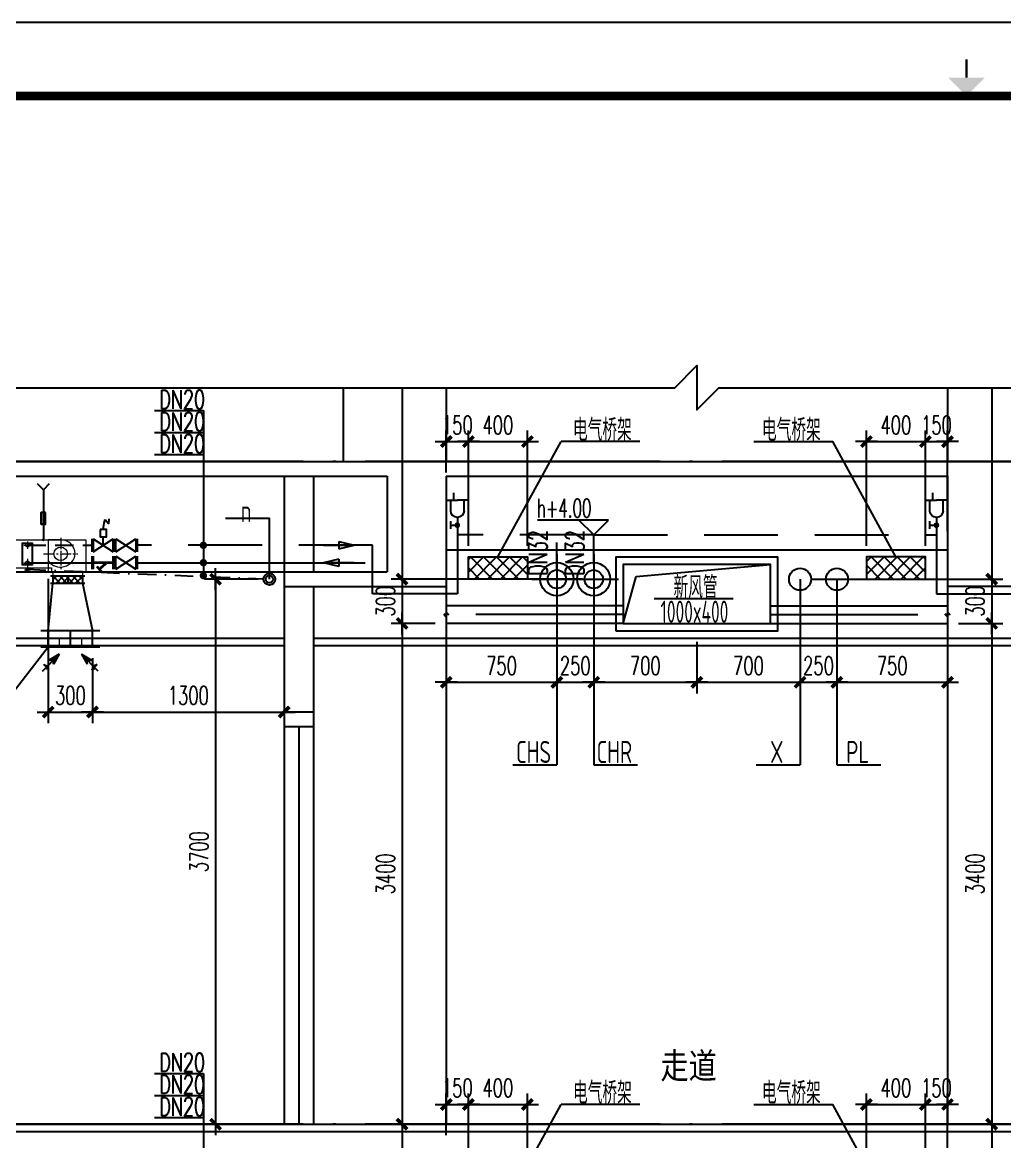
# Model space of a CAD drawing. Extents: x -345393 to -54719, y 203828 to 476815.
# Drawn here: x -246673 to -240010, y 248275 to 255872 of the extents above; entities that cross this region are included whole.
import ezdxf
from ezdxf.enums import TextEntityAlignment as Align

# ---------------------------------------------------------------- set-up
doc = ezdxf.new("R2010")
doc.units = 0
doc.header["$LTSCALE"] = 1000
doc.header["$MEASUREMENT"] = 0
for name, pattern in [('CENTER2', [1.125, 0.75, -0.125, 0.125, -0.125]), ('CHENG_DOTE', [1.42, 1, -0.2, 0.02, -0.2]), ('CONTINOUS', [0]), ('DASH', [0.35, 0.25, -0.1]), ('DASHDOT2', [0.5, 0.25, -0.125, 0, -0.125]), ('DASHED', [0.75, 0.5, -0.25]), ('DOTE', [2.42, 2, -0.2, 0.02, -0.2]), ('HIDDEN2', [0.1875, 0.125, -0.0625])]:
    doc.linetypes.add(name, pattern=pattern)
doc.layers.get('0').update_dxf_attribs({"color": 252, "linetype": 'CONTINUOUS'})
doc.layers.get('Defpoints').update_dxf_attribs({"color": 252, "linetype": 'CONTINUOUS'})
for name, color, linetype in [('A-卫生间', 252, 'CONTINUOUS'), ('A-外窗', 252, 'CONTINUOUS'), ('DOTE', 250, 'DOTE'), ('WALL', 252, 'CONTINUOUS'), ('图框', 252, 'CONTINUOUS'), ('暖通-水-水阀', 3, 'CONTINUOUS'), ('暖通-水-管道-供水', 1, 'CONTINUOUS'), ('暖通-水-管道-凝结水', 40, 'DASHDOT2'), ('暖通-水-管道-回水', 6, 'DASHED'), ('暖通-水-管道-立管', 6, 'CONTINUOUS'), ('暖通-水-管道-管径', 201, 'CONTINUOUS'), ('暖通-风-标注', 160, 'CONTINUOUS'), ('暖通-风-法兰', 2, 'CONTINUOUS'), ('暖通-风-管径', 201, 'CONTINUOUS'), ('暖通-风-装饰吊顶', 74, 'DASH'), ('暖通-风-说明', 3, 'CONTINUOUS'), ('暖通-风-轴线', 5, 'CHENG_DOTE'), ('暖通-风-风管', 4, 'CONTINUOUS')]:
    doc.layers.add(name, color=color, linetype=linetype)
doc.layers.add('暖通-水-设备', color=3, linetype='CONTINUOUS', lineweight=20)
doc.layers.add('暖通-风-风口', color=3, linetype='CONTINUOUS', lineweight=20)
doc.styles.add('HT', font='simhei.ttf')
doc.styles.add('HZ-ZGBZ', font='romanc.shx', dxfattribs={"width": 0.65, "bigfont": '0hztxt.shx'})
doc.styles.add('NT1', font='tjromans.shx', dxfattribs={"width": 0.7, "bigfont": 'hztxt.shx'})
doc.styles.add('NT4', font='tssdeng.shx', dxfattribs={"width": 0.65, "bigfont": 'tssdchn.shx'})
doc.dimstyles.new('暖-标注50', dxfattribs={"dimscale": 0.5, "dimtxt": 250, "dimasz": 1, "dimexe": 150, "dimexo": 150, "dimgap": 100, "dimtad": 1, "dimdec": 0, "dimdsep": 46, "dimtxsty": 'HZ-ZGBZ', "dimblk": '_DIMX', "dimcen": 0.09, "dimclrt": 7, "dimadec": 0, "dimazin": 0, "dimtfac": 1, "dimtdec": 0, "dimtix": 1, "dimtmove": 2, "dimatfit": 3, "dimldrblk": '_DIMX', "dimfxl": 0, "dimtolj": 1, "dimtzin": 0, "dimarcsym": 0})

# ---------------------------------------------------------------- blocks, each defined once
blk = doc.blocks.new('_DIMX')
blk.add_line((-150, 0), (150, 0))
at = {"const_width": 50}
blk.add_lwpolyline([(-70, -70), (70, 70)], dxfattribs=at)
blk = doc.blocks.new('*D697')
at = {"layer": 'Defpoints', "color": 0}
for p in [(-243647.4, 244526.6), (-243797.4, 244242.5), (-243647.4, 243743.6)]:
    blk.add_point(p, dxfattribs=at)
at = {"layer": '暖通-风-标注', "color": 0, "lineweight": -2}
for p, q in [((-243797.4, 244317.5), (-243797.4, 244601.6)), ((-243647.4, 243818.6), (-243647.4, 244601.6)), ((-243797.9, 244526.6), (-243798.4, 244526.6)), ((-243797.4, 244526.6), (-243647.4, 244526.6)), ((-243646.9, 244526.6), (-243646.4, 244526.6))]:
    blk.add_line(p, q, dxfattribs=at)
at = {"layer": '暖通-风-标注', "color": 0, "lineweight": -2, "xscale": 0.5, "yscale": 0.5, "zscale": 0.5}
blk.add_blockref('_DIMX', (-243797.4, 244526.6), dxfattribs=at)
at = {"layer": '暖通-风-标注', "color": 0, "lineweight": -2, "xscale": 0.5, "yscale": 0.5, "zscale": 0.5, "rotation": 180}
blk.add_blockref('_DIMX', (-243647.4, 244526.6), dxfattribs=at)
at = {"layer": '暖通-风-标注', "color": 7, "insert": (-243722.4, 244639.1), "char_height": 125, "attachment_point": 5, "style": 'HZ-ZGBZ'}
blk.add_mtext('\\A1;150', dxfattribs=at)
blk = doc.blocks.new('*D698')
at = {"layer": 'Defpoints', "color": 0}
for p in [(-243247.4, 244526.6), (-243647.4, 243743.6), (-243247.4, 243743.6)]:
    blk.add_point(p, dxfattribs=at)
at = {"layer": '暖通-风-标注', "color": 0, "lineweight": -2}
for p, q in [((-243647.4, 243818.6), (-243647.4, 244601.6)), ((-243247.4, 243818.6), (-243247.4, 244601.6)), ((-243646.9, 244526.6), (-243247.9, 244526.6))]:
    blk.add_line(p, q, dxfattribs=at)
at = {"layer": '暖通-风-标注', "color": 0, "lineweight": -2, "xscale": 0.5, "yscale": 0.5, "zscale": 0.5, "rotation": 180}
blk.add_blockref('_DIMX', (-243647.4, 244526.6), dxfattribs=at)
at = {"layer": '暖通-风-标注', "color": 0, "lineweight": -2, "xscale": 0.5, "yscale": 0.5, "zscale": 0.5}
blk.add_blockref('_DIMX', (-243247.4, 244526.6), dxfattribs=at)
at = {"layer": '暖通-风-标注', "color": 7, "insert": (-243447.4, 244639.1), "char_height": 125, "attachment_point": 5, "style": 'HZ-ZGBZ'}
blk.add_mtext('\\A1;400', dxfattribs=at)
blk = doc.blocks.new('*D699')
at = {"layer": 'Defpoints', "color": 0}
for p in [(-240547.4, 244526.6), (-240947.4, 243743.6), (-240547.4, 243743.6)]:
    blk.add_point(p, dxfattribs=at)
at = {"layer": '暖通-风-标注', "color": 0, "lineweight": -2}
for p, q in [((-240947.4, 243818.6), (-240947.4, 244601.6)), ((-240547.4, 243818.6), (-240547.4, 244601.6)), ((-240946.9, 244526.6), (-240547.9, 244526.6))]:
    blk.add_line(p, q, dxfattribs=at)
at = {"layer": '暖通-风-标注', "color": 0, "lineweight": -2, "xscale": 0.5, "yscale": 0.5, "zscale": 0.5, "rotation": 180}
blk.add_blockref('_DIMX', (-240947.4, 244526.6), dxfattribs=at)
at = {"layer": '暖通-风-标注', "color": 0, "lineweight": -2, "xscale": 0.5, "yscale": 0.5, "zscale": 0.5}
blk.add_blockref('_DIMX', (-240547.4, 244526.6), dxfattribs=at)
at = {"layer": '暖通-风-标注', "color": 7, "insert": (-240747.4, 244639.1), "char_height": 125, "attachment_point": 5, "style": 'HZ-ZGBZ'}
blk.add_mtext('\\A1;400', dxfattribs=at)
blk = doc.blocks.new('*D700')
at = {"layer": 'Defpoints', "color": 0}
for p in [(-240397.4, 244526.6), (-240397.4, 243842.5), (-240547.4, 243743.6)]:
    blk.add_point(p, dxfattribs=at)
at = {"layer": '暖通-风-标注', "color": 0, "lineweight": -2}
for p, q in [((-240547.4, 243818.6), (-240547.4, 244601.6)), ((-240397.4, 243917.5), (-240397.4, 244601.6)), ((-240547.9, 244526.6), (-240548.4, 244526.6)), ((-240547.4, 244526.6), (-240397.4, 244526.6)), ((-240396.9, 244526.6), (-240396.4, 244526.6))]:
    blk.add_line(p, q, dxfattribs=at)
at = {"layer": '暖通-风-标注', "color": 0, "lineweight": -2, "xscale": 0.5, "yscale": 0.5, "zscale": 0.5}
blk.add_blockref('_DIMX', (-240547.4, 244526.6), dxfattribs=at)
at = {"layer": '暖通-风-标注', "color": 0, "lineweight": -2, "xscale": 0.5, "yscale": 0.5, "zscale": 0.5, "rotation": 180}
blk.add_blockref('_DIMX', (-240397.4, 244526.6), dxfattribs=at)
at = {"layer": '暖通-风-标注', "color": 7, "insert": (-240472.4, 244639.1), "char_height": 125, "attachment_point": 5, "style": 'HZ-ZGBZ'}
blk.add_mtext('\\A1;150', dxfattribs=at)
blk = doc.blocks.new('管道DN125')
at = {"layer": '暖通-水-管道-立管', "color": 10}
for p, q in [((0, 168.75), (0, -168.75)), ((-168.75, 0), (168.75, 0))]:
    blk.add_line(p, q, dxfattribs=at)
at = {"layer": '暖通-水-管道-立管', "color": 251}
blk.add_circle((0, 0), 112.5, dxfattribs=at)
at = {"layer": '暖通-水-管道-立管', "color": 10}
blk.add_circle((0, 0), 62.5, dxfattribs=at)
blk = doc.blocks.new('截止阀1')
at = {"layer": '暖通-水-水阀'}
for p, q in [((100, 0), (-100, 0)), ((100, -20), (-100, -20)), ((100, -320), (-100, -20)), ((-100, -320), (100, -20)), ((-100, -320), (100, -320)), ((-100, -340), (100, -340))]:
    blk.add_line(p, q, dxfattribs=at)
blk = doc.blocks.new('除污器2')
at = {"layer": '暖通-水-水阀'}
for p, q in [((100, 340), (-100, 340)), ((100, 320), (-100, 320)), ((-100, 20), (100, 20)), ((-100, 0), (100, 0)), ((134, 145), (60, 80)), ((140, 137), (66, 73))]:
    blk.add_line(p, q, dxfattribs=at)
at = {"layer": '暖通-水-水阀', "const_width": 40}
for points in [[(0, 320), (0, 20)], [(0, 224), (97, 112)]]:
    blk.add_lwpolyline(points, dxfattribs=at)
blk = doc.blocks.new('dd')
at = {"layer": '暖通-水-水阀'}
for p, q in [((100, 0), (-100, 0)), ((-325, -86), (-400, -79)), ((-387, -139), (-325, -86)), ((-334, -157), (-387, -139)), ((-236, -170), (-334, -157)), ((100, -20), (-100, -20)), ((100, -320), (-100, -20)), ((-100, -320), (100, -20)), ((0, -170), (-130, -170)), ((-100, -320), (100, -320)), ((-100, -340), (100, -340))]:
    blk.add_line(p, q, dxfattribs=at)
blk.add_lwpolyline([(-236, -217), (-130, -217), (-130, -123), (-236, -123)], close=True, dxfattribs=at)
blk = doc.blocks.new('*D720')
at = {"layer": 'Defpoints', "color": 0}
for p in [(-246765.2, 252142.5), (-247013.8, 248392.5), (-246365.2, 248392.5)]:
    blk.add_point(p, dxfattribs=at)
at = {"layer": '暖通-风-标注', "color": 0, "lineweight": -2}
for p, q in [((-246840.2, 252142.5), (-247088.8, 252142.5)), ((-247013.8, 252142), (-247013.8, 248393)), ((-246440.2, 248392.5), (-247088.8, 248392.5))]:
    blk.add_line(p, q, dxfattribs=at)
at = {"layer": '暖通-风-标注', "color": 0, "lineweight": -2, "xscale": 0.5, "yscale": 0.5, "zscale": 0.5}
for p, rotation in [((-247013.8, 252142.5), 90), ((-247013.8, 248392.5), 270)]:
    blk.add_blockref('_DIMX', p, dxfattribs=dict(at, rotation=rotation))
at = {"layer": '暖通-风-标注', "color": 7, "insert": (-247126.3, 250267.5), "char_height": 125, "attachment_point": 5, "rotation": 90, "style": 'HZ-ZGBZ'}
blk.add_mtext('\\A1;3750', dxfattribs=at)
blk = doc.blocks.new('*D721')
at = {"layer": 'Defpoints', "color": 0}
for p in [(-244997.4, 252092.5), (-245362.4, 248392.5), (-244897.4, 248392.5)]:
    blk.add_point(p, dxfattribs=at)
at = {"layer": '暖通-风-标注', "color": 0, "lineweight": -2}
for p, q in [((-245072.4, 252092.5), (-245437.4, 252092.5)), ((-245362.4, 252092), (-245362.4, 248393)), ((-244972.4, 248392.5), (-245437.4, 248392.5))]:
    blk.add_line(p, q, dxfattribs=at)
at = {"layer": '暖通-风-标注', "color": 0, "lineweight": -2, "xscale": 0.5, "yscale": 0.5, "zscale": 0.5}
for p, rotation in [((-245362.4, 252092.5), 90), ((-245362.4, 248392.5), 270)]:
    blk.add_blockref('_DIMX', p, dxfattribs=dict(at, rotation=rotation))
at = {"layer": '暖通-风-标注', "color": 7, "insert": (-245474.9, 250242.5), "char_height": 125, "attachment_point": 5, "rotation": 90, "style": 'HZ-ZGBZ'}
blk.add_mtext('\\A1;3700', dxfattribs=at)
blk = doc.blocks.new('箭头')
at = {"color": 3, "linetype": 'CONTINOUS'}
for p, q in [((-317, 0), (381, 0)), ((32, 84), (381, 0)), ((32, 84), (32, -84)), ((32, -84), (381, 0))]:
    blk.add_line(p, q, dxfattribs=at)
blk = doc.blocks.new('*D722')
at = {"layer": 'Defpoints', "color": 0}
for p in [(-243647.4, 253026.6), (-243797.4, 252742.5), (-243647.4, 252243.6)]:
    blk.add_point(p, dxfattribs=at)
at = {"layer": '暖通-风-标注', "color": 0, "lineweight": -2}
for p, q in [((-243797.4, 252817.5), (-243797.4, 253101.6)), ((-243647.4, 252318.6), (-243647.4, 253101.6)), ((-243797.9, 253026.6), (-243798.4, 253026.6)), ((-243797.4, 253026.6), (-243647.4, 253026.6)), ((-243646.9, 253026.6), (-243646.4, 253026.6))]:
    blk.add_line(p, q, dxfattribs=at)
at = {"layer": '暖通-风-标注', "color": 0, "lineweight": -2, "xscale": 0.5, "yscale": 0.5, "zscale": 0.5}
blk.add_blockref('_DIMX', (-243797.4, 253026.6), dxfattribs=at)
at = {"layer": '暖通-风-标注', "color": 0, "lineweight": -2, "xscale": 0.5, "yscale": 0.5, "zscale": 0.5, "rotation": 180}
blk.add_blockref('_DIMX', (-243647.4, 253026.6), dxfattribs=at)
at = {"layer": '暖通-风-标注', "color": 7, "insert": (-243722.4, 253139.1), "char_height": 125, "attachment_point": 5, "style": 'HZ-ZGBZ'}
blk.add_mtext('\\A1;150', dxfattribs=at)
blk = doc.blocks.new('*D723')
at = {"layer": 'Defpoints', "color": 0}
for p in [(-243247.4, 253026.6), (-243647.4, 252243.6), (-243247.4, 252243.6)]:
    blk.add_point(p, dxfattribs=at)
at = {"layer": '暖通-风-标注', "color": 0, "lineweight": -2}
for p, q in [((-243647.4, 252318.6), (-243647.4, 253101.6)), ((-243247.4, 252318.6), (-243247.4, 253101.6)), ((-243646.9, 253026.6), (-243247.9, 253026.6))]:
    blk.add_line(p, q, dxfattribs=at)
at = {"layer": '暖通-风-标注', "color": 0, "lineweight": -2, "xscale": 0.5, "yscale": 0.5, "zscale": 0.5, "rotation": 180}
blk.add_blockref('_DIMX', (-243647.4, 253026.6), dxfattribs=at)
at = {"layer": '暖通-风-标注', "color": 0, "lineweight": -2, "xscale": 0.5, "yscale": 0.5, "zscale": 0.5}
blk.add_blockref('_DIMX', (-243247.4, 253026.6), dxfattribs=at)
at = {"layer": '暖通-风-标注', "color": 7, "insert": (-243447.4, 253139.1), "char_height": 125, "attachment_point": 5, "style": 'HZ-ZGBZ'}
blk.add_mtext('\\A1;400', dxfattribs=at)
blk = doc.blocks.new('*D724')
at = {"layer": 'Defpoints', "color": 0}
for p in [(-240547.4, 253026.6), (-240947.4, 252243.6), (-240547.4, 252243.6)]:
    blk.add_point(p, dxfattribs=at)
at = {"layer": '暖通-风-标注', "color": 0, "lineweight": -2}
for p, q in [((-240947.4, 252318.6), (-240947.4, 253101.6)), ((-240547.4, 252318.6), (-240547.4, 253101.6)), ((-240946.9, 253026.6), (-240547.9, 253026.6))]:
    blk.add_line(p, q, dxfattribs=at)
at = {"layer": '暖通-风-标注', "color": 0, "lineweight": -2, "xscale": 0.5, "yscale": 0.5, "zscale": 0.5, "rotation": 180}
blk.add_blockref('_DIMX', (-240947.4, 253026.6), dxfattribs=at)
at = {"layer": '暖通-风-标注', "color": 0, "lineweight": -2, "xscale": 0.5, "yscale": 0.5, "zscale": 0.5}
blk.add_blockref('_DIMX', (-240547.4, 253026.6), dxfattribs=at)
at = {"layer": '暖通-风-标注', "color": 7, "insert": (-240747.4, 253139.1), "char_height": 125, "attachment_point": 5, "style": 'HZ-ZGBZ'}
blk.add_mtext('\\A1;400', dxfattribs=at)
blk = doc.blocks.new('*D725')
at = {"layer": 'Defpoints', "color": 0}
for p in [(-240397.4, 253026.6), (-240397.4, 252342.5), (-240547.4, 252243.6)]:
    blk.add_point(p, dxfattribs=at)
at = {"layer": '暖通-风-标注', "color": 0, "lineweight": -2}
for p, q in [((-240547.4, 252318.6), (-240547.4, 253101.6)), ((-240397.4, 252417.5), (-240397.4, 253101.6)), ((-240547.9, 253026.6), (-240548.4, 253026.6)), ((-240547.4, 253026.6), (-240397.4, 253026.6)), ((-240396.9, 253026.6), (-240396.4, 253026.6))]:
    blk.add_line(p, q, dxfattribs=at)
at = {"layer": '暖通-风-标注', "color": 0, "lineweight": -2, "xscale": 0.5, "yscale": 0.5, "zscale": 0.5}
blk.add_blockref('_DIMX', (-240547.4, 253026.6), dxfattribs=at)
at = {"layer": '暖通-风-标注', "color": 0, "lineweight": -2, "xscale": 0.5, "yscale": 0.5, "zscale": 0.5, "rotation": 180}
blk.add_blockref('_DIMX', (-240397.4, 253026.6), dxfattribs=at)
at = {"layer": '暖通-风-标注', "color": 7, "insert": (-240472.4, 253139.1), "char_height": 125, "attachment_point": 5, "style": 'HZ-ZGBZ'}
blk.add_mtext('\\A1;150', dxfattribs=at)
blk = doc.blocks.new('*D726')
at = {"layer": 'Defpoints', "color": 0}
for p in [(-243047.4, 251923.8), (-243797.4, 251792.5), (-243047.4, 251392.6)]:
    blk.add_point(p, dxfattribs=at)
at = {"layer": '暖通-风-标注', "color": 0, "lineweight": -2}
for p, q in [((-243047.4, 251848.8), (-243047.4, 251317.6)), ((-243797.4, 251717.5), (-243797.4, 251317.6)), ((-243796.9, 251392.6), (-243047.9, 251392.6))]:
    blk.add_line(p, q, dxfattribs=at)
at = {"layer": '暖通-风-标注', "color": 0, "lineweight": -2, "xscale": 0.5, "yscale": 0.5, "zscale": 0.5, "rotation": 180}
blk.add_blockref('_DIMX', (-243797.4, 251392.6), dxfattribs=at)
at = {"layer": '暖通-风-标注', "color": 0, "lineweight": -2, "xscale": 0.5, "yscale": 0.5, "zscale": 0.5}
blk.add_blockref('_DIMX', (-243047.4, 251392.6), dxfattribs=at)
at = {"layer": '暖通-风-标注', "color": 7, "insert": (-243422.4, 251505.1), "char_height": 125, "attachment_point": 5, "style": 'HZ-ZGBZ'}
blk.add_mtext('\\A1;750', dxfattribs=at)
blk = doc.blocks.new('*D727')
at = {"layer": 'Defpoints', "color": 0}
for p in [(-243047.4, 251923.8), (-242797.4, 251923.8), (-242797.4, 251392.6)]:
    blk.add_point(p, dxfattribs=at)
at = {"layer": '暖通-风-标注', "color": 0, "lineweight": -2}
for p, q in [((-243047.4, 251848.8), (-243047.4, 251317.6)), ((-242797.4, 251848.8), (-242797.4, 251317.6)), ((-243047.9, 251392.6), (-243048.4, 251392.6)), ((-243047.4, 251392.6), (-242797.4, 251392.6)), ((-242796.9, 251392.6), (-242796.4, 251392.6))]:
    blk.add_line(p, q, dxfattribs=at)
at = {"layer": '暖通-风-标注', "color": 0, "lineweight": -2, "xscale": 0.5, "yscale": 0.5, "zscale": 0.5}
blk.add_blockref('_DIMX', (-243047.4, 251392.6), dxfattribs=at)
at = {"layer": '暖通-风-标注', "color": 0, "lineweight": -2, "xscale": 0.5, "yscale": 0.5, "zscale": 0.5, "rotation": 180}
blk.add_blockref('_DIMX', (-242797.4, 251392.6), dxfattribs=at)
at = {"layer": '暖通-风-标注', "color": 7, "insert": (-242922.4, 251505.1), "char_height": 125, "attachment_point": 5, "style": 'HZ-ZGBZ'}
blk.add_mtext('\\A1;250', dxfattribs=at)
blk = doc.blocks.new('*D728')
at = {"layer": 'Defpoints', "color": 0}
for p in [(-242797.4, 251923.8), (-242097.4, 251742.5), (-242097.4, 251392.6)]:
    blk.add_point(p, dxfattribs=at)
at = {"layer": '暖通-风-标注', "color": 0, "lineweight": -2}
for p, q in [((-242797.4, 251848.8), (-242797.4, 251317.6)), ((-242097.4, 251667.5), (-242097.4, 251317.6)), ((-242796.9, 251392.6), (-242097.9, 251392.6))]:
    blk.add_line(p, q, dxfattribs=at)
at = {"layer": '暖通-风-标注', "color": 0, "lineweight": -2, "xscale": 0.5, "yscale": 0.5, "zscale": 0.5, "rotation": 180}
blk.add_blockref('_DIMX', (-242797.4, 251392.6), dxfattribs=at)
at = {"layer": '暖通-风-标注', "color": 0, "lineweight": -2, "xscale": 0.5, "yscale": 0.5, "zscale": 0.5}
blk.add_blockref('_DIMX', (-242097.4, 251392.6), dxfattribs=at)
at = {"layer": '暖通-风-标注', "color": 7, "insert": (-242447.4, 251505.1), "char_height": 125, "attachment_point": 5, "style": 'HZ-ZGBZ'}
blk.add_mtext('\\A1;700', dxfattribs=at)
blk = doc.blocks.new('*D729')
at = {"layer": 'Defpoints', "color": 0}
for p in [(-241397.4, 252092.5), (-242097.4, 251742.5), (-241397.4, 251392.6)]:
    blk.add_point(p, dxfattribs=at)
at = {"layer": '暖通-风-标注', "color": 0, "lineweight": -2}
for p, q in [((-241397.4, 252017.5), (-241397.4, 251317.6)), ((-242097.4, 251667.5), (-242097.4, 251317.6)), ((-242096.9, 251392.6), (-241397.9, 251392.6))]:
    blk.add_line(p, q, dxfattribs=at)
at = {"layer": '暖通-风-标注', "color": 0, "lineweight": -2, "xscale": 0.5, "yscale": 0.5, "zscale": 0.5, "rotation": 180}
blk.add_blockref('_DIMX', (-242097.4, 251392.6), dxfattribs=at)
at = {"layer": '暖通-风-标注', "color": 0, "lineweight": -2, "xscale": 0.5, "yscale": 0.5, "zscale": 0.5}
blk.add_blockref('_DIMX', (-241397.4, 251392.6), dxfattribs=at)
at = {"layer": '暖通-风-标注', "color": 7, "insert": (-241747.4, 251505.1), "char_height": 125, "attachment_point": 5, "style": 'HZ-ZGBZ'}
blk.add_mtext('\\A1;700', dxfattribs=at)
blk = doc.blocks.new('*D730')
at = {"layer": 'Defpoints', "color": 0}
for p in [(-241397.4, 252092.5), (-241147.4, 252092.5), (-241147.4, 251392.6)]:
    blk.add_point(p, dxfattribs=at)
at = {"layer": '暖通-风-标注', "color": 0, "lineweight": -2}
for p, q in [((-241397.4, 252017.5), (-241397.4, 251317.6)), ((-241147.4, 252017.5), (-241147.4, 251317.6)), ((-241397.9, 251392.6), (-241398.4, 251392.6)), ((-241397.4, 251392.6), (-241147.4, 251392.6)), ((-241146.9, 251392.6), (-241146.4, 251392.6))]:
    blk.add_line(p, q, dxfattribs=at)
at = {"layer": '暖通-风-标注', "color": 0, "lineweight": -2, "xscale": 0.5, "yscale": 0.5, "zscale": 0.5}
blk.add_blockref('_DIMX', (-241397.4, 251392.6), dxfattribs=at)
at = {"layer": '暖通-风-标注', "color": 0, "lineweight": -2, "xscale": 0.5, "yscale": 0.5, "zscale": 0.5, "rotation": 180}
blk.add_blockref('_DIMX', (-241147.4, 251392.6), dxfattribs=at)
at = {"layer": '暖通-风-标注', "color": 7, "insert": (-241272.4, 251505.1), "char_height": 125, "attachment_point": 5, "style": 'HZ-ZGBZ'}
blk.add_mtext('\\A1;250', dxfattribs=at)
blk = doc.blocks.new('*D731')
at = {"layer": 'Defpoints', "color": 0}
for p in [(-241147.4, 252092.5), (-240397.4, 251992.5), (-240397.4, 251392.6)]:
    blk.add_point(p, dxfattribs=at)
at = {"layer": '暖通-风-标注', "color": 0, "lineweight": -2}
for p, q in [((-241147.4, 252017.5), (-241147.4, 251317.6)), ((-240397.4, 251917.5), (-240397.4, 251317.6)), ((-241146.9, 251392.6), (-240397.9, 251392.6))]:
    blk.add_line(p, q, dxfattribs=at)
at = {"layer": '暖通-风-标注', "color": 0, "lineweight": -2, "xscale": 0.5, "yscale": 0.5, "zscale": 0.5, "rotation": 180}
blk.add_blockref('_DIMX', (-241147.4, 251392.6), dxfattribs=at)
at = {"layer": '暖通-风-标注', "color": 0, "lineweight": -2, "xscale": 0.5, "yscale": 0.5, "zscale": 0.5}
blk.add_blockref('_DIMX', (-240397.4, 251392.6), dxfattribs=at)
at = {"layer": '暖通-风-标注', "color": 7, "insert": (-240772.4, 251505.1), "char_height": 125, "attachment_point": 5, "style": 'HZ-ZGBZ'}
blk.add_mtext('\\A1;750', dxfattribs=at)
blk = doc.blocks.new('*D732')
at = {"layer": 'Defpoints', "color": 0}
for p in [(-243797.4, 251792.5), (-244097.4, 248392.5), (-243797.4, 248392.5)]:
    blk.add_point(p, dxfattribs=at)
at = {"layer": '暖通-风-标注', "color": 0, "lineweight": -2}
for p, q in [((-243872.4, 251792.5), (-244172.4, 251792.5)), ((-244097.4, 251792), (-244097.4, 248393)), ((-243872.4, 248392.5), (-244172.4, 248392.5))]:
    blk.add_line(p, q, dxfattribs=at)
at = {"layer": '暖通-风-标注', "color": 0, "lineweight": -2, "xscale": 0.5, "yscale": 0.5, "zscale": 0.5}
for p, rotation in [((-244097.4, 251792.5), 90), ((-244097.4, 248392.5), 270)]:
    blk.add_blockref('_DIMX', p, dxfattribs=dict(at, rotation=rotation))
at = {"layer": '暖通-风-标注', "color": 7, "insert": (-244209.9, 250092.5), "char_height": 125, "attachment_point": 5, "rotation": 90, "style": 'HZ-ZGBZ'}
blk.add_mtext('\\A1;3400', dxfattribs=at)
blk = doc.blocks.new('*D733')
at = {"layer": 'Defpoints', "color": 0}
for p in [(-242797.4, 252092.5), (-244097.4, 251792.5), (-243797.4, 251792.5)]:
    blk.add_point(p, dxfattribs=at)
at = {"layer": '暖通-风-标注', "color": 0, "lineweight": -2}
for p, q in [((-242872.4, 252092.5), (-244172.4, 252092.5)), ((-244097.4, 252093), (-244097.4, 252093.5)), ((-244097.4, 252092.5), (-244097.4, 251792.5)), ((-243872.4, 251792.5), (-244172.4, 251792.5)), ((-244097.4, 251792), (-244097.4, 251791.5))]:
    blk.add_line(p, q, dxfattribs=at)
at = {"layer": '暖通-风-标注', "color": 0, "lineweight": -2, "xscale": 0.5, "yscale": 0.5, "zscale": 0.5}
for p, rotation in [((-244097.4, 252092.5), 270), ((-244097.4, 251792.5), 90)]:
    blk.add_blockref('_DIMX', p, dxfattribs=dict(at, rotation=rotation))
at = {"layer": '暖通-风-标注', "color": 7, "insert": (-244209.9, 251942.5), "char_height": 125, "attachment_point": 5, "rotation": 90, "style": 'HZ-ZGBZ'}
blk.add_mtext('\\A1;300', dxfattribs=at)
blk = doc.blocks.new('*D734')
at = {"layer": 'Defpoints', "color": 0}
for p in [(-241397.4, 252092.5), (-240397.4, 251792.5), (-240097.4, 251792.5)]:
    blk.add_point(p, dxfattribs=at)
at = {"layer": '暖通-风-标注', "color": 0, "lineweight": -2}
for p, q in [((-241322.4, 252092.5), (-240022.4, 252092.5)), ((-240097.4, 252093), (-240097.4, 252093.5)), ((-240097.4, 252092.5), (-240097.4, 251792.5)), ((-240322.4, 251792.5), (-240022.4, 251792.5)), ((-240097.4, 251792), (-240097.4, 251791.5))]:
    blk.add_line(p, q, dxfattribs=at)
at = {"layer": '暖通-风-标注', "color": 0, "lineweight": -2, "xscale": 0.5, "yscale": 0.5, "zscale": 0.5}
for p, rotation in [((-240097.4, 252092.5), 270), ((-240097.4, 251792.5), 90)]:
    blk.add_blockref('_DIMX', p, dxfattribs=dict(at, rotation=rotation))
at = {"layer": '暖通-风-标注', "color": 7, "insert": (-240209.9, 251942.5), "char_height": 125, "attachment_point": 5, "rotation": 90, "style": 'HZ-ZGBZ'}
blk.add_mtext('\\A1;300', dxfattribs=at)
blk = doc.blocks.new('*D735')
at = {"layer": 'Defpoints', "color": 0}
for p in [(-240397.4, 251792.5), (-240397.4, 248392.5), (-240097.4, 248392.5)]:
    blk.add_point(p, dxfattribs=at)
at = {"layer": '暖通-风-标注', "color": 0, "lineweight": -2}
for p, q in [((-240322.4, 251792.5), (-240022.4, 251792.5)), ((-240097.4, 251792), (-240097.4, 248393)), ((-240322.4, 248392.5), (-240022.4, 248392.5))]:
    blk.add_line(p, q, dxfattribs=at)
at = {"layer": '暖通-风-标注', "color": 0, "lineweight": -2, "xscale": 0.5, "yscale": 0.5, "zscale": 0.5}
for p, rotation in [((-240097.4, 251792.5), 90), ((-240097.4, 248392.5), 270)]:
    blk.add_blockref('_DIMX', p, dxfattribs=dict(at, rotation=rotation))
at = {"layer": '暖通-风-标注', "color": 7, "insert": (-240209.9, 250092.5), "char_height": 125, "attachment_point": 5, "rotation": 90, "style": 'HZ-ZGBZ'}
blk.add_mtext('\\A1;3400', dxfattribs=at)
blk = doc.blocks.new('自动排气阀')
for p, q in [((-189, 616), (0, 616)), ((-118, 431), (-118, 616)), ((189, 616), (0, 616)), ((69, 746), (69, 616)), ((118, 431), (118, 616)), ((0, 314), (0, 0)), ((120, 248), (120, 109)), ((120, 174), (-25, 174))]:
    blk.add_line(p, q)
at = {"const_width": 50}
blk.add_lwpolyline([(0, 199, 1), (0, 149, 1)], format="xyb", close=True, dxfattribs=at)
blk.add_arc((0, 431), 118, 180, 0)
blk = doc.blocks.new('fg_baiy01')
for p, q in [((0.5, 0.5), (-0.5, 0.5)), ((-0.5, 0.5), (-0.5, -0.5)), ((0.5, -0.5), (0.5, 0.5)), ((-0.5, 0.25), (0.5, 0.25)), ((-0.5, 0), (0.5, 0)), ((-0.5, -0.25), (0.5, -0.25)), ((-0.5, -0.5), (0.5, -0.5))]:
    blk.add_line(p, q)
blk = doc.blocks.new('A$C76E60354')
at = {"layer": '暖通-风-说明', "color": 95}
for p, q in [((-113.4, -113.4), (0, 0)), ((0, 0), (-68.4, -39.5)), ((0, 0), (-39, -67.8)), ((-106.2, -68.8), (-81.1, -81.1)), ((-68.8, -106.2), (-106.2, -68.8)), ((-106.2, -68.8), (-81.1, -81.1)), ((-39.5, -39.2), (-68.4, -39.5)), ((-39, -67.8), (-39.5, -39.2)), ((-68.8, -106.2), (-93.8, -93.8))]:
    blk.add_line(p, q, dxfattribs=at)
for points in [[(-68.4, -39.5), (-39.5, -39.2), (0, 0)], [(-39, -67.8), (-39.5, -39.2), (0, 0)]]:
    blk.add_solid(points, dxfattribs=at)
blk = doc.blocks.new('风机盘管2')
h = blk.add_hatch()
h.set_pattern_fill('ANSI37', color=95, scale=5, style=0)
h.set_pattern_definition([(45, (-10574485.771, -16627846.545), (-11.225320151, 11.225320151), []), (135, (-10574485.771, -16627846.545), (-11.225320151, -11.225320151), [])])
h.paths.add_polyline_path([(-166.5, -15), (-236.5, -15), (-236.5, -75), (-166.5, -75)])
h.paths.add_polyline_path([(-236.5, -75), (-236.5, -135), (-166.5, -135), (-166.5, -75)])
for p, q in [((-141.5, 0), (141.5, 0)), ((-141.5, -210), (-141.5, 0)), ((141.5, 0), (395.5, 0)), ((141.5, 0), (141.5, -210)), ((225.7, 0), (141.5, 0)), ((395.5, 0), (395.5, -220)), ((-141.5, -190), (141.5, -190)), ((-141.5, -190), (141.5, -190)), ((-131.5, -220), (131.5, -220)), ((141.5, -190), (162.6, -190)), ((162.6, -190), (162.6, -220)), ((162.6, -220), (395.5, -220)), ((173.4, -220), (173.4, -245)), ((373.4, -220), (373.4, -245)), ((157, -245), (389.9, -245))]:
    blk.add_line(p, q)
at = {"color": 3, "linetype": 'CENTER2', "ltscale": 0.1}
for p, q in [((225.7, 12), (225.7, -203.5)), ((-25, -37.8), (25, -37.8)), ((0, -12.8), (0, -62.8)), ((0, -130.8), (0, -180.8)), ((108.7, -95.8), (342.7, -95.8)), ((-25, -155.8), (25, -155.8)), ((-20, -205), (20, -205)), ((0, -185), (0, -225))]:
    blk.add_line(p, q, dxfattribs=at)
for points in [[(-35, -20.3), (35, -20.3), (35, -173.3), (-35, -173.3)], [(-30, -25.3), (30, -25.3), (30, -168.3), (-30, -168.3)]]:
    blk.add_lwpolyline(points, close=True)
for centre, radius in [((0, -37.8), 12.5), ((225.7, -95.8), 45.7), ((0, -155.8), 12.5), ((0, -205), 10)]:
    blk.add_circle(centre, radius)
for centre, radius, start, end in [((225.7, -98.9), 98.9, 1.81153, 90), ((223.4, -84), 101.7, 216.34064, 353.36951), ((-131.5, -210), 10, 180, 270), ((131.5, -210), 10, 270, 0)]:
    blk.add_arc(centre, radius, start, end)
at = {"layer": '暖通-水-设备'}
for p, q in [((-236.5, -160), (-236.5, 10)), ((-166.5, -160), (-166.5, 10))]:
    blk.add_line(p, q, dxfattribs=at)
at = {"layer": '暖通-风-轴线'}
blk.add_line((-141.5, -75), (-236.5, -75), dxfattribs=at)
at = {"layer": '暖通-风-风管'}
for p, q in [((-141.5, -15), (-236.5, -15)), ((-141.5, -135), (-236.5, -135))]:
    blk.add_line(p, q, dxfattribs=at)
blk = doc.blocks.new('A$C5A12350D')
at = {"layer": '暖通-风-标注'}
h = blk.add_hatch(dxfattribs=at)
h.set_pattern_fill('ANSI37', color=256, scale=250, style=0)
h.set_pattern_definition([(45, (-633792.043, -274273.086), (-22.0970869, 22.0970869), []), (135, (-633792.043, -274273.086), (-22.0970869, -22.0970869), [])])
h.paths.add_polyline_path([(200, -50), (200, 0), (100, 0), (100, -50)])
h.paths.add_polyline_path([(100, -50), (100, 0), (0, 0), (0, -50)])
at = {"layer": '暖通-风-法兰'}
for p, q in [((-15.5, 0), (216.5, 0)), ((-16, -50), (216, -50))]:
    blk.add_line(p, q, dxfattribs=at)
at = {"layer": '暖通-风-轴线'}
blk.add_line((100, 0), (100, -50), dxfattribs=at)
at = {"layer": '暖通-风-风管'}
for p, q in [((0, 0), (0, -50)), ((200, 0), (200, -50))]:
    blk.add_line(p, q, dxfattribs=at)
blk = doc.blocks.new('*D742')
at = {"layer": 'Defpoints', "color": 0}
for p in [(-246497.4, 252170.4), (-246197.4, 251632.5), (-246197.4, 251190.8)]:
    blk.add_point(p, dxfattribs=at)
at = {"layer": '暖通-风-标注', "color": 0, "lineweight": -2}
for p, q in [((-246497.4, 252095.4), (-246497.4, 251115.8)), ((-246197.4, 251557.5), (-246197.4, 251115.8)), ((-246497.9, 251190.8), (-246498.4, 251190.8)), ((-246497.4, 251190.8), (-246197.4, 251190.8)), ((-246196.9, 251190.8), (-246196.4, 251190.8))]:
    blk.add_line(p, q, dxfattribs=at)
at = {"layer": '暖通-风-标注', "color": 0, "lineweight": -2, "xscale": 0.5, "yscale": 0.5, "zscale": 0.5}
blk.add_blockref('_DIMX', (-246497.4, 251190.8), dxfattribs=at)
at = {"layer": '暖通-风-标注', "color": 0, "lineweight": -2, "xscale": 0.5, "yscale": 0.5, "zscale": 0.5, "rotation": 180}
blk.add_blockref('_DIMX', (-246197.4, 251190.8), dxfattribs=at)
at = {"layer": '暖通-风-标注', "color": 7, "insert": (-246347.4, 251303.3), "char_height": 125, "attachment_point": 5, "style": 'HZ-ZGBZ'}
blk.add_mtext('\\A1;300', dxfattribs=at)
blk = doc.blocks.new('*D743')
at = {"layer": 'Defpoints', "color": 0}
for p in [(-244897.4, 251642.5), (-246197.4, 251632.5), (-244897.4, 251190.8)]:
    blk.add_point(p, dxfattribs=at)
at = {"layer": '暖通-风-标注', "color": 0, "lineweight": -2}
for p, q in [((-244897.4, 251567.5), (-244897.4, 251115.8)), ((-246197.4, 251557.5), (-246197.4, 251115.8)), ((-246196.9, 251190.8), (-244897.9, 251190.8))]:
    blk.add_line(p, q, dxfattribs=at)
at = {"layer": '暖通-风-标注', "color": 0, "lineweight": -2, "xscale": 0.5, "yscale": 0.5, "zscale": 0.5, "rotation": 180}
blk.add_blockref('_DIMX', (-246197.4, 251190.8), dxfattribs=at)
at = {"layer": '暖通-风-标注', "color": 0, "lineweight": -2, "xscale": 0.5, "yscale": 0.5, "zscale": 0.5}
blk.add_blockref('_DIMX', (-244897.4, 251190.8), dxfattribs=at)
at = {"layer": '暖通-风-标注', "color": 7, "insert": (-245547.4, 251303.3), "char_height": 125, "attachment_point": 5, "style": 'HZ-ZGBZ'}
blk.add_mtext('\\A1;1300', dxfattribs=at)
blk = doc.blocks.new('1-1剖面2~4F')
at = {"layer": '暖通-水-管道-管径'}
for p, q in [((-1980.5, 4345.4), (-1647.6, 4345.4)), ((-1647.6, 4345.4), (-1647.6, 3224.2)), ((-1980.5, 4195.4), (-1647.6, 4195.4)), ((-1980.5, 4045.4), (-1647.6, 4045.4))]:
    blk.add_line(p, q, dxfattribs=at)
at = {"layer": '暖通-风-说明'}
for p, q in [((350, 3351.1), (778.4, 4134.1)), ((1313.7, 4134.1), (778.4, 4134.1)), ((2086.3, 4134.1), (2621.6, 4134.1)), ((3050, 3351.1), (2621.6, 4134.1))]:
    blk.add_line(p, q, dxfattribs=at)
at = {"layer": '暖通-水-管道-管径', "style": 'NT1', "width": 0.7}
for p in [(-1947.7, 4357.5), (-1947.7, 4207.5), (-1947.7, 4057.5)]:
    blk.add_text('DN20', height=125, dxfattribs=at).set_placement(p)
at = {"layer": '暖通-风-说明', "style": 'NT4', "width": 0.7}
for p in [(1059, 4220.5), (2341, 4220.5)]:
    blk.add_text('电气桥架', height=150, dxfattribs=at).set_placement(p, align=Align.MIDDLE)
at = {"layer": '暖通-风-标注'}
for base, p1, p2, picture, middle in [((150, 4134.1), (0, 3850), (150, 3351.1), '*D697', (75, 4246.6)), ((550, 4134.1), (150, 3351.1), (550, 3351.1), '*D698', (350, 4246.6)), ((3250, 4134.1), (2850, 3351.1), (3250, 3351.1), '*D699', (3050, 4246.6)), ((3400, 4134.1), (3250, 3351.1), (3400, 3450), '*D700', (3325, 4246.6))]:
    dim = blk.add_linear_dim(base=base, p1=p1, p2=p2, dimstyle='暖-标注50', dxfattribs=at)
    dim.commit()
    dim.dimension.update_dxf_attribs({"geometry": picture, "text_midpoint": middle, "insert": (243797.4, -240392.5)})

msp = doc.modelspace()

# ---------------------------------------------------------------- hatches: boundary and pattern name
at = {"layer": '暖通-风-标注'}
h = msp.add_hatch(dxfattribs=at)
h.set_pattern_fill('ANSI37', color=256, scale=500, style=0)
h.set_pattern_definition([(45, (-712002.85, 115330.26), (-44.194174, 44.194174), []), (135, (-712002.85, 115330.26), (-44.194174, -44.194174), [])])
h.paths.add_polyline_path([(-243247.38029, 252093.64242), (-243247.38029, 252243.64242), (-243647.38029, 252243.64242), (-243647.38029, 252093.64242)])
h = msp.add_hatch(dxfattribs=at)
h.set_pattern_fill('ANSI37', color=256, scale=500, style=0)
h.set_pattern_definition([(135, (227808.09, 115330.26), (44.194174, 44.194174), []), (45, (227808.09, 115330.26), (44.194174, -44.194174), [])])
h.paths.add_polyline_path([(-240947.38029, 252093.64242), (-240947.38029, 252243.64242), (-240547.38029, 252243.64242), (-240547.38029, 252093.64242)])

# ---------------------------------------------------------------- linework, layer by layer
at = {"layer": 'A-卫生间'}
for p, q in [((-244497.38029, 253392.5295), (-244497.38029, 252892.5295)), ((-243797.38029, 253392.5295), (-243797.38029, 252892.5295)), ((-240397.37346, 253392.5295), (-240397.37346, 252892.5295)), ((-243797.38029, 252042.5295), (-243797.38029, 248392.5295)), ((-240397.37346, 252042.5295), (-240397.37346, 248392.5295)), ((-253997.37041, 248392.5295), (-230197.38334, 248392.5295))]:
    msp.add_line(p, q, dxfattribs=at)
at = {"layer": 'A-卫生间', "color": 251}
for p, q in [((-243797.38029, 252292.5295), (-240397.37346, 252292.5295)), ((-253997.37041, 252142.5295), (-244897.38029, 252142.5295))]:
    msp.add_line(p, q, dxfattribs=at)
at = {"layer": 'A-卫生间'}
msp.add_lwpolyline([(-254597.36911, 253392.5295), (-242247.37688, 253392.5295), (-242097.39953, 253542.50685), (-242097.35422, 253242.55215), (-241947.37688, 253392.5295), (-229597.38464, 253392.5295)], dxfattribs=at)
at = {"layer": 'A-外窗'}
for p, q in [((-244897.38029, 251092.5295), (-244897.38029, 248392.5295)), ((-244797.38029, 251092.5295), (-244797.38029, 248392.5295)), ((-244697.38029, 251092.5295), (-244697.38029, 248392.5295))]:
    msp.add_line(p, q, dxfattribs=at)
at = {"layer": 'DOTE'}
for p, q in [((-244097.38334, 253392.5295), (-244097.38334, 230392.5295)), ((-240097.38334, 253392.5295), (-240097.38334, 230392.5295)), ((-227827.38029, 252892.5295), (-254097.38334, 252892.5295)), ((-227827.38029, 248392.5295), (-254097.38334, 248392.5295))]:
    msp.add_line(p, q, dxfattribs=at)
at = {"layer": 'WALL'}
for p, q in [((-253997.37041, 252892.5295), (-230197.38334, 252892.5295)), ((-253997.37184, 252792.5295), (-244197.38029, 252792.5295)), ((-244897.38029, 252792.5295), (-244897.38029, 251092.5295)), ((-244697.38029, 252792.5295), (-244697.38029, 252142.5295)), ((-244197.38029, 252792.5295), (-244197.38029, 252142.5295)), ((-243797.38029, 252792.5295), (-240397.37346, 252792.5295)), ((-243797.38029, 252792.5295), (-243797.38029, 252042.5295)), ((-240397.37346, 252792.5295), (-240397.37346, 252042.5295)), ((-244897.38029, 252142.5295), (-244197.38029, 252142.5295)), ((-244897.38029, 252042.5295), (-243797.38029, 252042.5295)), ((-244697.38029, 252042.5295), (-244697.38029, 251092.5295)), ((-239297.37346, 252042.5295), (-240397.37346, 252042.5295)), ((-244897.38029, 251192.5295), (-244697.38029, 251192.5295)), ((-244897.38029, 251092.5295), (-244697.38029, 251092.5295)), ((-254397.36878, 248342.5295), (-229797.38497, 248342.5295))]:
    msp.add_line(p, q, dxfattribs=at)
at = {"layer": '图框'}
msp.add_line((-219242.68185, 255872.36281), (-261292.68185, 255872.36281), dxfattribs=at)
at = {"layer": '图框', "const_width": 15}
msp.add_lwpolyline([(-240267.68185, 255497.36281), (-240267.68185, 255622.36281)], dxfattribs=at)
at = {"layer": '图框', "const_width": 60}
msp.add_lwpolyline([(-219742.68185, 255372.36281), (-260042.68185, 255372.36281), (-260042.68185, 226672.36281), (-219742.68185, 226672.36281)], close=True, dxfattribs=at)
at = {"layer": '图框'}
msp.add_solid([(-240392.68185, 255497.36281), (-240142.68185, 255497.36281), (-240267.68185, 255372.36281)], dxfattribs=at)
at = {"layer": '暖通-水-管道-供水'}
for p, q in [((-243047.38029, 252155.0295), (-243047.38029, 252342.5295)), ((-246638.88029, 252204.54972), (-246200.98263, 252204.54972)), ((-245894.98263, 252204.54972), (-244347.38029, 252204.54972))]:
    msp.add_line(p, q, dxfattribs=at)
at = {"layer": '暖通-水-管道-凝结水', "ltscale": 0.5}
msp.add_line((-246638.88029, 252159.68375), (-245037.3219, 252094.68999), dxfattribs=at)
at = {"layer": '暖通-水-管道-回水', "linetype": 'HIDDEN2'}
msp.add_line((-246638.88029, 252322.54972), (-246200.98263, 252322.54972), dxfattribs=at)
at = {"layer": '暖通-水-管道-回水'}
for points in [[(-242797.38029, 252192.5295), (-242797.38029, 252392.5295), (-243722.38029, 252392.5295), (-243722.38029, 251992.5295), (-243797.38029, 251992.5295)], [(-242797.38029, 252392.5295), (-240472.37346, 252392.5295), (-240472.37346, 251992.5295), (-240397.37346, 251992.5295)], [(-243797.38029, 251992.5295), (-244297.38029, 251992.5295), (-244297.38029, 252322.54972), (-245894.98263, 252322.54972)], [(-240397.38639, 251992.5295), (-239897.38639, 251992.5295), (-239897.38639, 252322.54972), (-238299.78405, 252322.54972)]]:
    msp.add_lwpolyline(points, dxfattribs=at)
at = {"layer": '暖通-水-管道-立管', "color": 3}
for centre, radius in [((-244997.38029, 252092.5295), 40), ((-244997.38029, 252092.5295), 25), ((-241397.38029, 252092.5295), 75), ((-241147.38029, 252092.5295), 75)]:
    msp.add_circle(centre, radius, dxfattribs=at)
at = {"layer": '暖通-水-管道-管径'}
for p, q in [((-245777.87083, 253237.92302), (-245444.98263, 253237.92302)), ((-245777.87083, 253237.92302), (-245444.98263, 253237.92302)), ((-245444.98263, 253237.92302), (-245444.98263, 252116.74086)), ((-245777.87083, 253087.92302), (-245444.98263, 253087.92302)), ((-245777.87083, 252937.92302), (-245444.98263, 252937.92302))]:
    msp.add_line(p, q, dxfattribs=at)
at = {"layer": '暖通-水-管道-管径', "const_width": 25}
for points in [[(-245457.48263, 252322.54972, 1), (-245432.48263, 252322.54972, 1)], [(-245457.48263, 252204.54972, 1), (-245432.48263, 252204.54972, 1)], [(-245457.48263, 252116.74086, 1), (-245432.48263, 252116.74086, 1)]]:
    msp.add_lwpolyline(points, format="xyb", close=True, dxfattribs=at)
at = {"layer": '暖通-风-标注', "const_width": 10}
msp.add_lwpolyline([(-246525.5556, 252360.37525, -1), (-246535.5556, 252360.37525, -1)], format="xyb", close=True, dxfattribs=at)
at = {"layer": '暖通-风-标注'}
for points in [[(-243247.38029, 252093.64242), (-243647.38029, 252093.64242), (-243647.38029, 252243.64242), (-243247.38029, 252243.64242)], [(-240947.38029, 252093.64242), (-240547.38029, 252093.64242), (-240547.38029, 252243.64242), (-240947.38029, 252243.64242)]]:
    msp.add_lwpolyline(points, close=True, dxfattribs=at)
at = {"layer": '暖通-风-法兰'}
for p, q in [((-242509.45373, 252110.93329), (-241597.38029, 252192.5295)), ((-242597.38029, 251792.5295), (-242509.45373, 252110.93329)), ((-246147.38029, 251742.5295), (-246547.38029, 251742.5295)), ((-246547.38029, 251632.5295), (-246147.38029, 251632.5295))]:
    msp.add_line(p, q, dxfattribs=at)
msp.add_lwpolyline([(-242647.38029, 251742.5295), (-241547.38029, 251742.5295), (-241547.38029, 252242.5295), (-242647.38029, 252242.5295)], close=True, dxfattribs=at)
at = {"layer": '暖通-风-管径'}
for points in [[(-243797.38029, 251962.5295), (-243797.38029, 251867.5295), (-243782.38255, 251852.53177), (-243812.37802, 251852.52724), (-243797.38029, 251837.5295), (-243797.38029, 251742.5295)], [(-240397.37346, 251962.5295), (-240397.37346, 251867.5295), (-240382.37573, 251852.53177), (-240412.3712, 251852.52724), (-240397.37346, 251837.5295), (-240397.37346, 251742.5295)]]:
    msp.add_lwpolyline(points, dxfattribs=at)
at = {"layer": '暖通-风-装饰吊顶', "linetype": 'ByBlock'}
for p, q in [((-244697.38029, 251692.5295), (-239497.37346, 251692.5295)), ((-244697.38029, 251642.5295), (-239497.37346, 251642.5295))]:
    msp.add_line(p, q, dxfattribs=at)
for points in [[(-253597.37327, 252092.5295), (-253347.37327, 252092.5295), (-253347.37327, 251692.5295), (-244897.38029, 251692.5295)], [(-253597.37327, 252042.5295), (-253397.37327, 252042.5295), (-253397.37327, 251642.5295), (-244897.38029, 251642.5295)]]:
    msp.add_lwpolyline(points, dxfattribs=at)
at = {"layer": '暖通-风-说明'}
for p, q in [((-243447.38029, 252243.64242), (-243018.93695, 253026.5843)), ((-242483.64568, 253026.5843), (-243018.93695, 253026.5843)), ((-241711.1149, 253026.5843), (-241175.82363, 253026.5843)), ((-240747.38029, 252243.64242), (-241175.82363, 253026.5843)), ((-246530.5556, 252700.11141), (-246530.5556, 252360.37525)), ((-246515.5556, 252545.63485), (-246545.5556, 252545.63485)), ((-246545.5556, 252467.13485), (-246545.5556, 252545.63485)), ((-246515.5556, 252467.13485), (-246515.5556, 252545.63485)), ((-245295.64207, 252507.55534), (-244997.38029, 252507.55534)), ((-244997.38029, 252092.5295), (-244997.38029, 252507.55534)), ((-242697.38029, 252492.5295), (-243177.68554, 252492.5295)), ((-242797.38029, 252392.5295), (-242897.38029, 252492.5295)), ((-242797.38029, 252392.5295), (-242697.38029, 252492.5295)), ((-246515.5556, 252467.13485), (-246545.5556, 252467.13485)), ((-243047.38029, 252092.5295), (-243047.38029, 250833.29773)), ((-242797.38029, 252092.5295), (-242797.38029, 250833.29773)), ((-241397.38029, 252092.5295), (-241397.38029, 250833.29773)), ((-241147.38029, 252092.5295), (-241147.38029, 250833.29773)), ((-241851.54366, 251958.86246), (-242386.83493, 251958.86246)), ((-247550.97797, 250276.34311), (-246497.38029, 251632.5295)), ((-243345.64207, 250833.29773), (-243047.38029, 250833.29773)), ((-242797.38029, 250833.29773), (-242499.1185, 250833.29773)), ((-241695.64207, 250833.29773), (-241397.38029, 250833.29773)), ((-241147.38029, 250833.29773), (-240849.1185, 250833.29773))]:
    msp.add_line(p, q, dxfattribs=at)
msp.add_lwpolyline([(-246490.29176, 252740.37525), (-246530.5556, 252700.11141), (-246570.81943, 252740.37525)], dxfattribs=at)
msp.add_lwpolyline([(-246515.5556, 252545.63485), (-246545.5556, 252545.63485), (-246545.5556, 252467.13485), (-246515.5556, 252467.13485)], close=True, dxfattribs=at)
at = {"layer": '暖通-风-轴线'}
for p, q in [((-242597.38029, 251852.5295), (-243797.38029, 251852.5295)), ((-241597.38029, 251852.5295), (-240397.37346, 251852.5295)), ((-246347.38029, 251632.5295), (-246347.38029, 251742.5295))]:
    msp.add_line(p, q, dxfattribs=at)
at = {"layer": '暖通-风-风管'}
for p, q in [((-246497.38029, 251742.5295), (-246465.44847, 252065.37525)), ((-246265.44847, 252065.37525), (-246197.38029, 251742.5295)), ((-242597.38029, 251912.5295), (-243797.38029, 251912.5295)), ((-241597.38029, 251912.5295), (-240397.37346, 251912.5295)), ((-246497.38029, 251632.5295), (-246497.38029, 251742.5295)), ((-246197.38029, 251632.5295), (-246197.38029, 251742.5295)), ((-242597.38029, 251792.5295), (-243797.38029, 251792.5295)), ((-241597.38029, 251792.5295), (-240397.37346, 251792.5295))]:
    msp.add_line(p, q, dxfattribs=at)
msp.add_lwpolyline([(-242597.38029, 251792.5295), (-241597.38029, 251792.5295), (-241597.38029, 252192.5295), (-242597.38029, 252192.5295)], close=True, dxfattribs=at)

# ---------------------------------------------------------------- block references
at = {"layer": '暖通-水-水阀'}
for name, p, xscale, yscale, zscale in [('自动排气阀', (-243722.38029, 252392.5295), -0.3829787231516093, 0.3829787231516093, 0.3829787234033265), ('自动排气阀', (-240472.37346, 252392.5295), -0.3829787231516093, 0.3829787231516093, 0.3829787234033265), ('箭头', (-244534.91909, 252322.54972), 0.2976190475746989, 0.2976190476329066, 0.2976190476190476), ('箭头', (-244516.03021, 252204.54972), -0.2976190475746989, 0.2976190476329066, 0.2976190476190476)]:
    msp.add_blockref(name, p, dxfattribs=dict(at, xscale=xscale, yscale=yscale, zscale=zscale))
at = {"layer": '暖通-水-水阀', "yscale": 0.4500000011175871, "zscale": 0.45, "rotation": 270}
for name, p, xscale in [('dd', (-246047.98263, 252322.54972), 0.4500000011175871), ('截止阀1', (-245894.98263, 252322.54972), -0.4500000011175871), ('截止阀1', (-245894.98263, 252204.54972), -0.4500000011175871)]:
    msp.add_blockref(name, p, dxfattribs=dict(at, xscale=xscale))
at = {"layer": '暖通-水-管道-供水', "xscale": 0.4500000011175871, "yscale": 0.4500000011175871, "zscale": 0.45, "rotation": 270}
msp.add_blockref('除污器2', (-246200.98263, 252204.54972), dxfattribs=at)
at = {"layer": '暖通-水-管道-立管'}
for p in [(-243047.38029, 252092.5295), (-242797.38029, 252092.5295)]:
    msp.add_blockref('管道DN125', p, dxfattribs=at)
at = {"layer": '暖通-水-设备'}
msp.add_blockref('风机盘管2', (-246638.88029, 252360.37525), dxfattribs=at)
at = {"layer": '暖通-风-标注'}
for name, p in [('A$C5A12350D', (-246465.44847, 252115.37525)), ('1-1剖面2~4F', (-243797.38029, 244392.5295))]:
    msp.add_blockref(name, p, dxfattribs=at)
at = {"layer": '暖通-风-说明'}
msp.add_blockref('A$C76E60354', (-246422.38029, 251582.5295), dxfattribs=at)
at = {"layer": '暖通-风-说明', "xscale": -1}
msp.add_blockref('A$C76E60354', (-246272.38029, 251582.5295), dxfattribs=at)
at = {"layer": '暖通-风-风口', "xscale": 60, "yscale": 300, "zscale": 60, "rotation": 270}
msp.add_blockref('fg_baiy01', (-246347.38029, 251662.5295), dxfattribs=at)

# ---------------------------------------------------------------- texts
at = {"layer": '暖通-水-管道-管径', "style": 'NT1', "width": 0.7}
for p in [(-245745.10856, 253250.00064), (-245745.10856, 253100.00064), (-245745.10856, 252950.00064)]:
    msp.add_text('DN20', height=125, dxfattribs=at).set_placement(p)
for p in [(-243113.41807, 252115.28381), (-242863.41807, 252115.28381)]:
    msp.add_text('DN32', height=125, rotation=90, dxfattribs=at).set_placement(p)
at = {"layer": '暖通-风-说明'}
for s, height, style, width, p in [('电气桥架', 150, 'NT4', 0.7, (-242738.42066, 253113.0774)), ('电气桥架', 150, 'NT4', 0.7, (-241456.33991, 253113.0774)), ('h+4.00', 125, 'HZ-ZGBZ', 0.6, (-242997.30403, 252574.83874)), ('n', 150, 'NT4', 0.7, (-245155.14249, 252554.55386)), ('新风管', 150, 'NT4', 0.7, (-242106.31864, 252045.35557)), ('1000x400', 150, 'NT4', 0.6, (-242113.80604, 251871.97486)), ('CHS', 150, 'NT4', 0.7, (-243205.14249, 250919.79083)), ('CHR', 150, 'NT4', 0.7, (-242656.8807, 250919.79083)), ('X', 150, 'NT4', 0.7, (-241555.14249, 250919.79083)), ('PL', 150, 'NT4', 0.7, (-241006.8807, 250919.79083))]:
    msp.add_text(s, height=height, dxfattribs=dict(at, style=style, width=width)).set_placement(p, align=Align.MIDDLE)
at = {"layer": '暖通-风-说明', "style": 'HT', "width": 0.8}
msp.add_text('走道', height=175, dxfattribs=at).set_placement((-242344.38267, 248701.91026))

# ---------------------------------------------------------------- dimensions: what is measured, and where the dimension line sits
at = {"layer": '暖通-风-标注'}
for base, p1, p2, picture, middle in [((-243647.38029, 253026.5843), (-243797.38029, 252742.5295), (-243647.38029, 252243.64242), '*D722', (-243722.38029, 253139.0843)), ((-243247.38029, 253026.5843), (-243647.38029, 252243.64242), (-243247.38029, 252243.64242), '*D723', (-243447.38029, 253139.0843)), ((-240547.38029, 253026.5843), (-240947.38029, 252243.64242), (-240547.38029, 252243.64242), '*D724', (-240747.38029, 253139.0843)), ((-240397.37346, 253026.5843), (-240547.38029, 252243.64242), (-240397.37346, 252342.5295), '*D725', (-240472.37688, 253139.0843)), ((-246197.38029, 251190.76972), (-246497.38029, 252170.37525), (-246197.38029, 251632.5295), '*D742', (-246347.38029, 251303.26972)), ((-241397.38029, 251392.61474), (-242097.38029, 251742.5295), (-241397.38029, 252092.5295), '*D729', (-241747.38029, 251505.11474)), ((-241147.38029, 251392.61474), (-241397.38029, 252092.5295), (-241147.38029, 252092.5295), '*D730', (-241272.38029, 251505.11474)), ((-240397.37346, 251392.61474), (-241147.38029, 252092.5295), (-240397.37346, 251992.5295), '*D731', (-240772.37688, 251505.11474)), ((-243047.38029, 251392.61474), (-243797.38029, 251792.5295), (-243047.38029, 251923.7795), '*D726', (-243422.38029, 251505.11474)), ((-242797.38029, 251392.61474), (-243047.38029, 251923.7795), (-242797.38029, 251923.7795), '*D727', (-242922.38029, 251505.11474)), ((-242097.38029, 251392.61474), (-242797.38029, 251923.7795), (-242097.38029, 251742.5295), '*D728', (-242447.38029, 251505.11474)), ((-244897.38029, 251190.76972), (-246197.38029, 251632.5295), (-244897.38029, 251642.5295), '*D743', (-245547.38029, 251303.26972))]:
    dim = msp.add_linear_dim(base=base, p1=p1, p2=p2, dimstyle='暖-标注50', dxfattribs=at)
    dim.commit()
    dim.dimension.update_dxf_attribs({"geometry": picture, "text_midpoint": middle})
for base, p1, p2, picture, middle in [((-247013.76816, 248392.5295), (-246765.23665, 252142.5295), (-246365.23665, 248392.5295), '*D720', (-247126.26816, 250267.5295)), ((-245362.43197, 248392.5295), (-244997.38029, 252092.5295), (-244897.38029, 248392.5295), '*D721', (-245474.93197, 250242.5295)), ((-244097.38334, 251792.5295), (-242797.38029, 252092.5295), (-243797.38029, 251792.5295), '*D733', (-244209.88334, 251942.5295)), ((-240097.38334, 251792.5295), (-241397.38029, 252092.5295), (-240397.37346, 251792.5295), '*D734', (-240209.88334, 251942.5295)), ((-244097.38334, 248392.5295), (-243797.38029, 251792.5295), (-243797.38029, 248392.5295), '*D732', (-244209.88334, 250092.5295)), ((-240097.38334, 248392.5295), (-240397.37346, 251792.5295), (-240397.37346, 248392.5295), '*D735', (-240209.88334, 250092.5295))]:
    dim = msp.add_linear_dim(base=base, p1=p1, p2=p2, angle=90, dimstyle='暖-标注50', dxfattribs=at)
    dim.commit()
    dim.dimension.update_dxf_attribs({"geometry": picture, "text_midpoint": middle})

doc.saveas('drawing.dxf')
